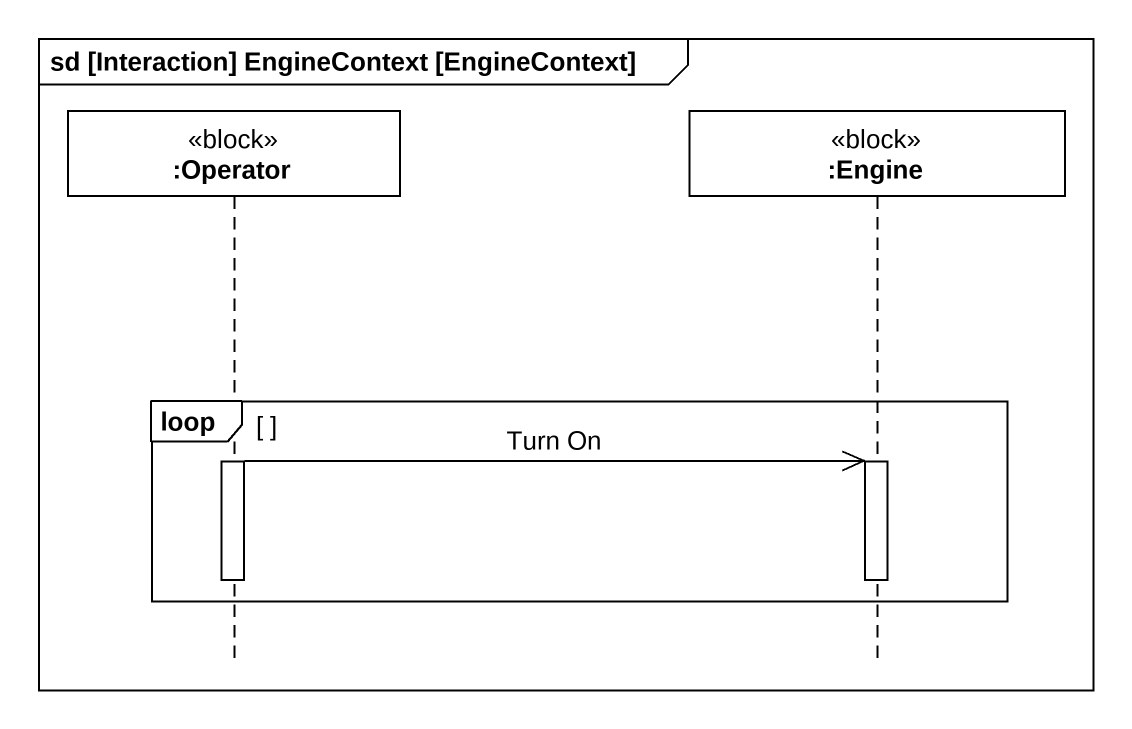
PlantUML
@startuml
mainframe sd [Interaction] EngineContext [EngineContext]
hide footbox
participant ":Operator" as Operator <<block>>
participant ":Engine" as Engine <<block>>

loop
  activate Operator
  Operator ->> Engine : Turn On
  activate Engine
  deactivate Engine
  deactivate Operator
end
@enduml
